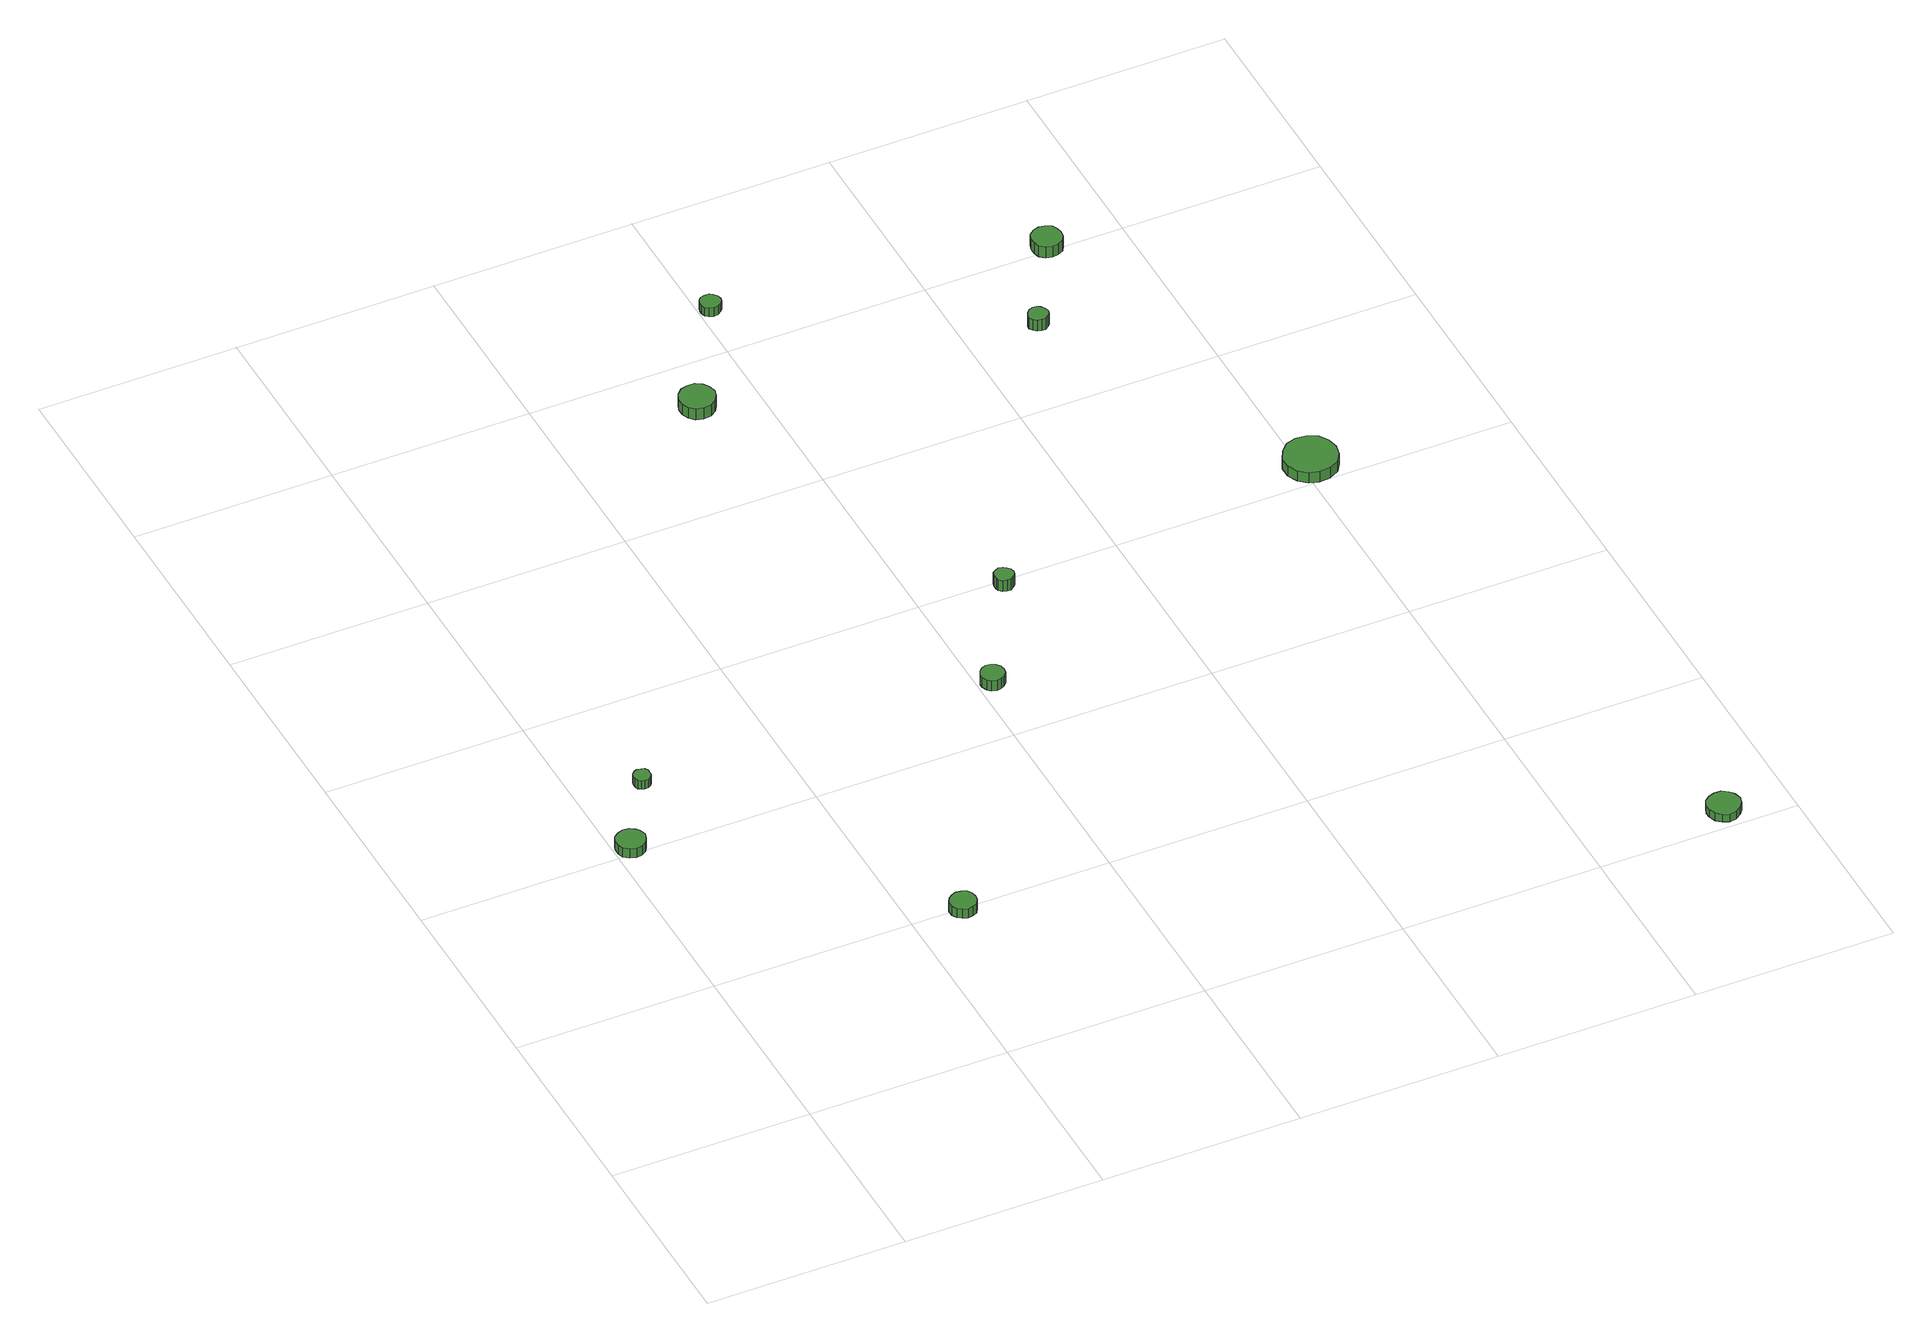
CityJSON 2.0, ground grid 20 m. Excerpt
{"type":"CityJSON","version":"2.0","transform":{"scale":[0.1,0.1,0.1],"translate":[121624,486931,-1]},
"CityObjects":{
"tree1":{"type":"SolitaryVegetationObject","attributes":{"function":"something"},"geometry":[{"type":"MultiSurface","lod":"1","boundaries":[[[0,1,2,3,4,5,6,7,8,9,10,11,12,13,14]],[[15,16,17,18,19,20,21,22,23,24,25,26,27,28,29]],[[0,29,28,1]],[[1,28,27,2]],[[2,27,26,3]],[[3,26,25,4]],[[4,25,24,5]],[[5,24,23,6]],[[6,23,22,7]],[[7,22,21,8]],[[8,21,20,9]],[[9,20,19,10]],[[10,19,18,11]],[[11,18,17,12]],[[12,17,16,13]],[[13,16,15,14]],[[14,15,29,0]]]}]},
"tree2":{"type":"SolitaryVegetationObject","attributes":{"function":"something"},"geometry":[{"type":"MultiSurface","lod":"1","boundaries":[[[30,31,32,33,34,35,36,37,38,39,40,41,42,43,44]],[[45,46,47,48,49,50,51,52,53,54,55,56,57,58,59]],[[30,59,58,31]],[[31,58,57,32]],[[32,57,56,33]],[[33,56,55,34]],[[34,55,54,35]],[[35,54,53,36]],[[36,53,52,37]],[[37,52,51,38]],[[38,51,50,39]],[[39,50,49,40]],[[40,49,48,41]],[[41,48,47,42]],[[42,47,46,43]],[[43,46,45,44]],[[44,45,59,30]]]}]},
"tree3":{"type":"SolitaryVegetationObject","attributes":{"function":"something"},"geometry":[{"type":"MultiSurface","lod":"1","boundaries":[[[60,61,62,63,64,65,66,67,68,69,70,71,72,73,74]],[[75,76,77,78,79,80,81,82,83,84,85,86,87,88,89]],[[60,89,88,61]],[[61,88,87,62]],[[62,87,86,63]],[[63,86,85,64]],[[64,85,84,65]],[[65,84,83,66]],[[66,83,82,67]],[[67,82,81,68]],[[68,81,80,69]],[[69,80,79,70]],[[70,79,78,71]],[[71,78,77,72]],[[72,77,76,73]],[[73,76,75,74]],[[74,75,89,60]]]}]},
"tree4":{"type":"SolitaryVegetationObject","attributes":{"function":"something"},"geometry":[{"type":"MultiSurface","lod":"1","boundaries":[[[90,91,92,93,94,95,96,97,98,99,100,101,102,103,104]],[[105,106,107,108,109,110,111,112,113,114,115,116,117,118,119]],[[90,119,118,91]],[[91,118,117,92]],[[92,117,116,93]],[[93,116,115,94]],[[94,115,114,95]],[[95,114,113,96]],[[96,113,112,97]],[[97,112,111,98]],[[98,111,110,99]],[[99,110,109,100]],[[100,109,108,101]],[[101,108,107,102]],[[102,107,106,103]],[[103,106,105,104]],[[104,105,119,90]]]}]},
"tree5":{"type":"SolitaryVegetationObject","attributes":{"function":"something"},"geometry":[{"type":"MultiSurface","lod":"1","boundaries":[[[120,121,122,123,124,125,126,127,128,129,130,131,132,133,134]],[[135,136,137,138,139,140,141,142,143,144,145,146,147,148,149]],[[120,149,148,121]],[[121,148,147,122]],[[122,147,146,123]],[[123,146,145,124]],[[124,145,144,125]],[[125,144,143,126]],[[126,143,142,127]],[[127,142,141,128]],[[128,141,140,129]],[[129,140,139,130]],[[130,139,138,131]],[[131,138,137,132]],[[132,137,136,133]],[[133,136,135,134]],[[134,135,149,120]]]}]},
"tree6":{"type":"SolitaryVegetationObject","attributes":{"function":"something"},"geometry":[{"type":"MultiSurface","lod":"1","boundaries":[[[150,151,152,153,154,155,156,157,158,159,160,161,162,163,164]],[[165,166,167,168,169,170,171,172,173,174,175,176,177,178,179]],[[150,179,178,151]],[[151,178,177,152]],[[152,177,176,153]],[[153,176,175,154]],[[154,175,174,155]],[[155,174,173,156]],[[156,173,172,157]],[[157,172,171,158]],[[158,171,170,159]],[[159,170,169,160]],[[160,169,168,161]],[[161,168,167,162]],[[162,167,166,163]],[[163,166,165,164]],[[164,165,179,150]]]}]},
"tree7":{"type":"SolitaryVegetationObject","attributes":{"function":"something"},"geometry":[{"type":"MultiSurface","lod":"1","boundaries":[[[180,181,182,183,184,185,186,187,188,189,190,191,192,193,194]],[[195,196,197,198,199,200,201,202,203,204,205,206,207,208,209]],[[180,209,208,181]],[[181,208,207,182]],[[182,207,206,183]],[[183,206,205,184]],[[184,205,204,185]],[[185,204,203,186]],[[186,203,202,187]],[[187,202,201,188]],[[188,201,200,189]],[[189,200,199,190]],[[190,199,198,191]],[[191,198,197,192]],[[192,197,196,193]],[[193,196,195,194]],[[194,195,209,180]]]}]},
"tree8":{"type":"SolitaryVegetationObject","attributes":{"function":"something"},"geometry":[{"type":"MultiSurface","lod":"1","boundaries":[[[210,211,212,213,214,215,216,217,218,219,220,221,222,223,224]],[[225,226,227,228,229,230,231,232,233,234,235,236,237,238,239]],[[210,239,238,211]],[[211,238,237,212]],[[212,237,236,213]],[[213,236,235,214]],[[214,235,234,215]],[[215,234,233,216]],[[216,233,232,217]],[[217,232,231,218]],[[218,231,230,219]],[[219,230,229,220]],[[220,229,228,221]],[[221,228,227,222]],[[222,227,226,223]],[[223,226,225,224]],[[224,225,239,210]]]}]},
"tree9":{"type":"SolitaryVegetationObject","attributes":{"function":"something"},"geometry":[{"type":"MultiSurface","lod":"1","boundaries":[[[240,241,242,243,244,245,246,247,248,249,250,251,252,253,254]],[[255,256,257,258,259,260,261,262,263,264,265,266,267,268,269]],[[240,269,268,241]],[[241,268,267,242]],[[242,267,266,243]],[[243,266,265,244]],[[244,265,264,245]],[[245,264,263,246]],[[246,263,262,247]],[[247,262,261,248]],[[248,261,260,249]],[[249,260,259,250]],[[250,259,258,251]],[[251,258,257,252]],[[252,257,256,253]],[[253,256,255,254]],[[254,255,269,240]]]}]},
"tree10":{"type":"SolitaryVegetationObject","attributes":{"function":"something"},"geometry":[{"type":"MultiSurface","lod":"1","boundaries":[[[270,271,272,273,274,275,276,277,278,279,280,281,282,283,284]],[[285,286,287,288,289,290,291,292,293,294,295,296,297,298,299]],[[270,299,298,271]],[[271,298,297,272]],[[272,297,296,273]],[[273,296,295,274]],[[274,295,294,275]],[[275,294,293,276]],[[276,293,292,277]],[[277,292,291,278]],[[278,291,290,279]],[[279,290,289,280]],[[280,289,288,281]],[[281,288,287,282]],[[282,287,286,283]],[[283,286,285,284]],[[284,285,299,270]]]}]},
"tree11":{"type":"SolitaryVegetationObject","attributes":{"function":"something"},"geometry":[{"type":"MultiSurface","lod":"1","boundaries":[[[300,301,302,303,304,305,306,307,308,309,310,311,312,313,314]],[[315,316,317,318,319,320,321,322,323,324,325,326,327,328,329]],[[300,329,328,301]],[[301,328,327,302]],[[302,327,326,303]],[[303,326,325,304]],[[304,325,324,305]],[[305,324,323,306]],[[306,323,322,307]],[[307,322,321,308]],[[308,321,320,309]],[[309,320,319,310]],[[310,319,318,311]],[[311,318,317,312]],[[312,317,316,313]],[[313,316,315,314]],[[314,315,329,300]]]}]}
},
"vertices":[
[31,408,17],[29,414,17],[26,418,17],[21,421,17],[15,422,17],[9,420,17],[4,416,17],[2,411,17],[2,405,17],[4,399,17],[9,395,17],[15,393,17],[21,394,17],[26,397,17],[29,402,17],[29,402,6],[26,397,6],[21,394,6],[15,393,6],[9,395,6],[4,399,6],[2,405,6],[2,411,6],[4,416,6],[9,420,6],[15,422,6],[21,421,6],[26,418,6],[29,414,6],[31,408,6],
[73,485,16],[73,489,16],[71,492,16],[68,493,16],[64,494,16],[61,493,16],[58,490,16],[57,487,16],[57,484,16],[58,480,16],[61,478,16],[64,477,16],[68,477,16],[71,479,16],[73,482,16],[73,482,6],[71,479,6],[68,477,6],[64,477,6],[61,478,6],[58,480,6],[57,484,6],[57,487,6],[58,490,6],[61,493,6],[64,494,6],[68,493,6],[71,492,6],[73,489,6],[73,485,6],
[264,198,17],[263,203,17],[260,208,17],[255,210,17],[250,211,17],[245,209,17],[241,206,17],[238,201,17],[238,195,17],[241,190,17],[245,187,17],[250,185,17],[255,186,17],[260,188,17],[263,193,17],[263,193,6],[260,188,6],[255,186,6],[250,185,6],[245,187,6],[241,190,6],[238,195,6],[238,201,6],[241,206,6],[245,209,6],[250,211,6],[255,210,6],[260,208,6],[263,203,6],[264,198,6],
[426,474,18],[425,479,18],[422,483,18],[418,485,18],[413,486,18],[408,484,18],[405,481,18],[403,476,18],[403,472,18],[405,467,18],[408,464,18],[413,462,18],[418,463,18],[422,465,18],[425,469,18],[425,469,6],[422,465,6],[418,463,6],[413,462,6],[408,464,6],[405,467,6],[403,472,6],[403,476,6],[405,481,6],[408,484,6],[413,486,6],[418,485,6],[422,483,6],[425,479,6],[426,474,6],
[359,941,19],[357,948,19],[353,954,19],[347,958,19],[339,958,19],[332,956,19],[327,951,19],[324,944,19],[324,937,19],[327,930,19],[332,925,19],[339,923,19],[347,924,19],[353,928,19],[357,934,19],[357,934,6],[353,928,6],[347,924,6],[339,923,6],[332,925,6],[327,930,6],[324,937,6],[324,944,6],[327,951,6],[332,956,6],[339,958,6],[347,958,6],[353,954,6],[357,948,6],[359,941,6],
[491,588,24],[490,592,24],[487,595,24],[484,597,24],[480,598,24],[476,596,24],[473,594,24],[472,590,24],[472,586,24],[473,583,24],[476,580,24],[480,579,24],[484,579,24],[487,581,24],[490,584,24],[490,584,11],[487,581,11],[484,579,11],[480,579,11],[476,580,11],[473,583,11],[472,586,11],[472,590,11],[473,594,11],[476,596,11],[480,598,11],[484,597,11],[487,595,11],[490,592,11],[491,588,11],
[422,1059,16],[421,1063,16],[418,1067,16],[415,1069,16],[410,1069,16],[406,1068,16],[403,1065,16],[402,1061,16],[402,1057,16],[403,1053,16],[406,1051,16],[410,1049,16],[415,1050,16],[418,1052,16],[421,1055,16],[421,1055,6],[418,1052,6],[415,1050,6],[410,1049,6],[406,1051,6],[403,1053,6],[402,1057,6],[402,1061,6],[403,1065,6],[406,1068,6],[410,1069,6],[415,1069,6],[418,1067,6],[421,1063,6],[422,1059,6],
[952,21,16],[950,28,16],[946,33,16],[940,37,16],[933,37,16],[927,35,16],[922,31,16],[919,24,16],[919,18,16],[922,11,16],[927,7,16],[933,4,16],[940,5,16],[946,9,16],[950,14,16],[950,14,7],[946,9,7],[940,5,7],[933,4,7],[927,7,7],[922,11,7],[919,18,7],[919,24,7],[922,31,7],[927,35,7],[933,37,7],[940,37,7],[946,33,7],[950,28,7],[952,21,7],
[680,907,22],[679,911,22],[676,915,22],[673,917,22],[669,917,22],[665,916,22],[662,913,22],[660,909,22],[660,905,22],[662,902,22],[665,899,22],[669,898,22],[673,898,22],[676,900,22],[679,903,22],[679,903,9],[676,900,9],[673,898,9],[669,898,9],[665,899,9],[662,902,9],[660,905,9],[660,909,9],[662,913,9],[665,916,9],[669,917,9],[673,917,9],[676,915,9],[679,911,9],[680,907,9],
[835,625,18],[833,636,18],[827,645,18],[817,650,18],[806,651,18],[796,648,18],[788,640,18],[783,630,18],[783,619,18],[788,609,18],[796,602,18],[806,599,18],[817,600,18],[827,605,18],[833,614,18],[833,614,6],[827,605,6],[817,600,6],[806,599,6],[796,602,6],[788,609,6],[783,619,6],[783,630,6],[788,640,6],[796,648,6],[806,651,6],[817,650,6],[827,645,6],[833,636,6],[835,625,6],
[741,1006,18],[740,1012,18],[737,1017,18],[731,1020,18],[725,1021,18],[719,1019,18],[714,1015,18],[712,1009,18],[712,1003,18],[714,997,18],[719,993,18],[725,991,18],[731,992,18],[737,995,18],[740,1000,18],[740,1000,5],[737,995,5],[731,992,5],[725,991,5],[719,993,5],[714,997,5],[712,1003,5],[712,1009,5],[714,1015,5],[719,1019,5],[725,1021,5],[731,1020,5],[737,1017,5],[740,1012,5],[741,1006,5]
]}
